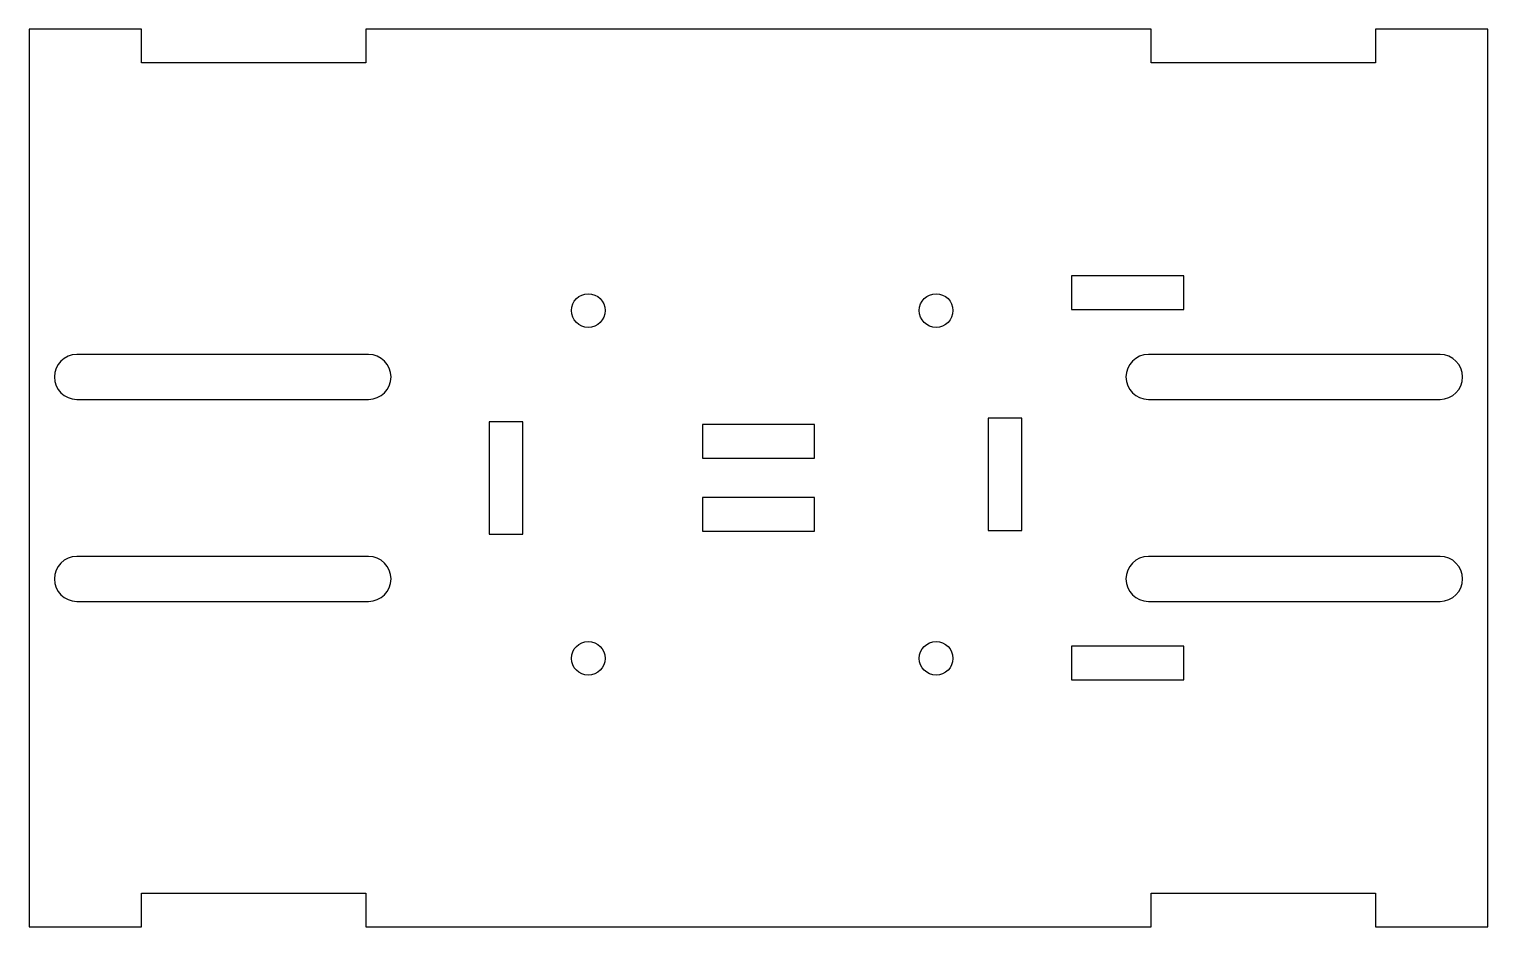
# Model space of a CAD drawing. Header units: millimetres. Extents: x -64 to 66, y -40 to 40.
import ezdxf

# ---------------------------------------------------------------- set-up
doc = ezdxf.new("R2010")
doc.units = ezdxf.units.MM

msp = doc.modelspace()

# ---------------------------------------------------------------- linework, layer by layer
at = {"color": 7, "linetype": 'Continuous', "lineweight": 25}
for p, q in [((-64.48, 39.68), (-64.48, -40.32)), ((-54.48, 39.68), (-64.48, 39.68)), ((-54.48, 36.68), (-54.48, 39.68)), ((-34.48, 39.68), (-34.48, 36.68)), ((35.52, 39.68), (-34.48, 39.68)), ((35.52, 36.68), (35.52, 39.68)), ((55.52, 39.68), (55.52, 36.68)), ((65.52, 39.68), (55.52, 39.68)), ((65.52, -40.32), (65.52, 39.68)), ((-34.48, 36.68), (-54.48, 36.68)), ((55.52, 36.68), (35.52, 36.68)), ((38.43, 17.68), (28.43, 17.68)), ((28.43, 17.68), (28.43, 14.68)), ((38.43, 14.68), (38.43, 17.68)), ((28.43, 14.68), (38.43, 14.68)), ((-34.23, 10.68), (-60.23, 10.68)), ((61.27, 10.68), (35.27, 10.68)), ((-60.23, 6.68), (-34.23, 6.68)), ((35.27, 6.68), (61.27, 6.68)), ((-20.48, 4.68), (-23.48, 4.68)), ((-23.48, 4.68), (-23.48, -5.32)), ((-20.48, -5.32), (-20.48, 4.68)), ((5.52, 4.43), (-4.48, 4.43)), ((-4.48, 4.43), (-4.48, 1.43)), ((5.52, 1.43), (5.52, 4.43)), ((24, 5), (21, 5)), ((21, 5), (21, -5)), ((24, -5), (24, 5)), ((-4.48, 1.43), (5.52, 1.43)), ((-4.48, -2.07), (-4.48, -5.07)), ((5.52, -2.07), (-4.48, -2.07)), ((5.52, -5.07), (5.52, -2.07)), ((-4.48, -5.07), (5.52, -5.07)), ((21, -5), (24, -5)), ((-23.48, -5.32), (-20.48, -5.32)), ((-34.23, -7.32), (-60.23, -7.32)), ((61.27, -7.32), (35.27, -7.32)), ((-60.23, -11.32), (-34.23, -11.32)), ((35.27, -11.32), (61.27, -11.32)), ((28.43, -15.32), (28.43, -18.32)), ((38.43, -15.32), (28.43, -15.32)), ((38.43, -18.32), (38.43, -15.32)), ((28.43, -18.32), (38.43, -18.32)), ((-54.48, -37.32), (-34.48, -37.32)), ((-54.48, -40.32), (-54.48, -37.32)), ((-34.48, -37.32), (-34.48, -40.32)), ((35.52, -37.32), (55.52, -37.32)), ((35.52, -40.32), (35.52, -37.32)), ((55.52, -37.32), (55.52, -40.32)), ((-64.48, -40.32), (-54.48, -40.32)), ((-34.48, -40.32), (35.52, -40.32)), ((55.52, -40.32), (65.52, -40.32))]:
    msp.add_line(p, q, dxfattribs=at)
for centre in [(-14.65, 14.6), (16.35, 14.6), (-14.65, -16.4), (16.35, -16.4)]:
    msp.add_circle(centre, 1.5, dxfattribs=at)
for centre, start, end in [((-60.23, 8.68), 90, 270), ((-34.23, 8.68), 270, 90), ((35.27, 8.68), 90, 270), ((61.27, 8.68), 270, 90), ((-60.23, -9.32), 90, 270), ((-34.23, -9.32), 270, 90), ((35.27, -9.32), 90, 270), ((61.27, -9.32), 270, 90)]:
    msp.add_arc(centre, 2, start, end, dxfattribs=at)

doc.saveas('drawing.dxf')
